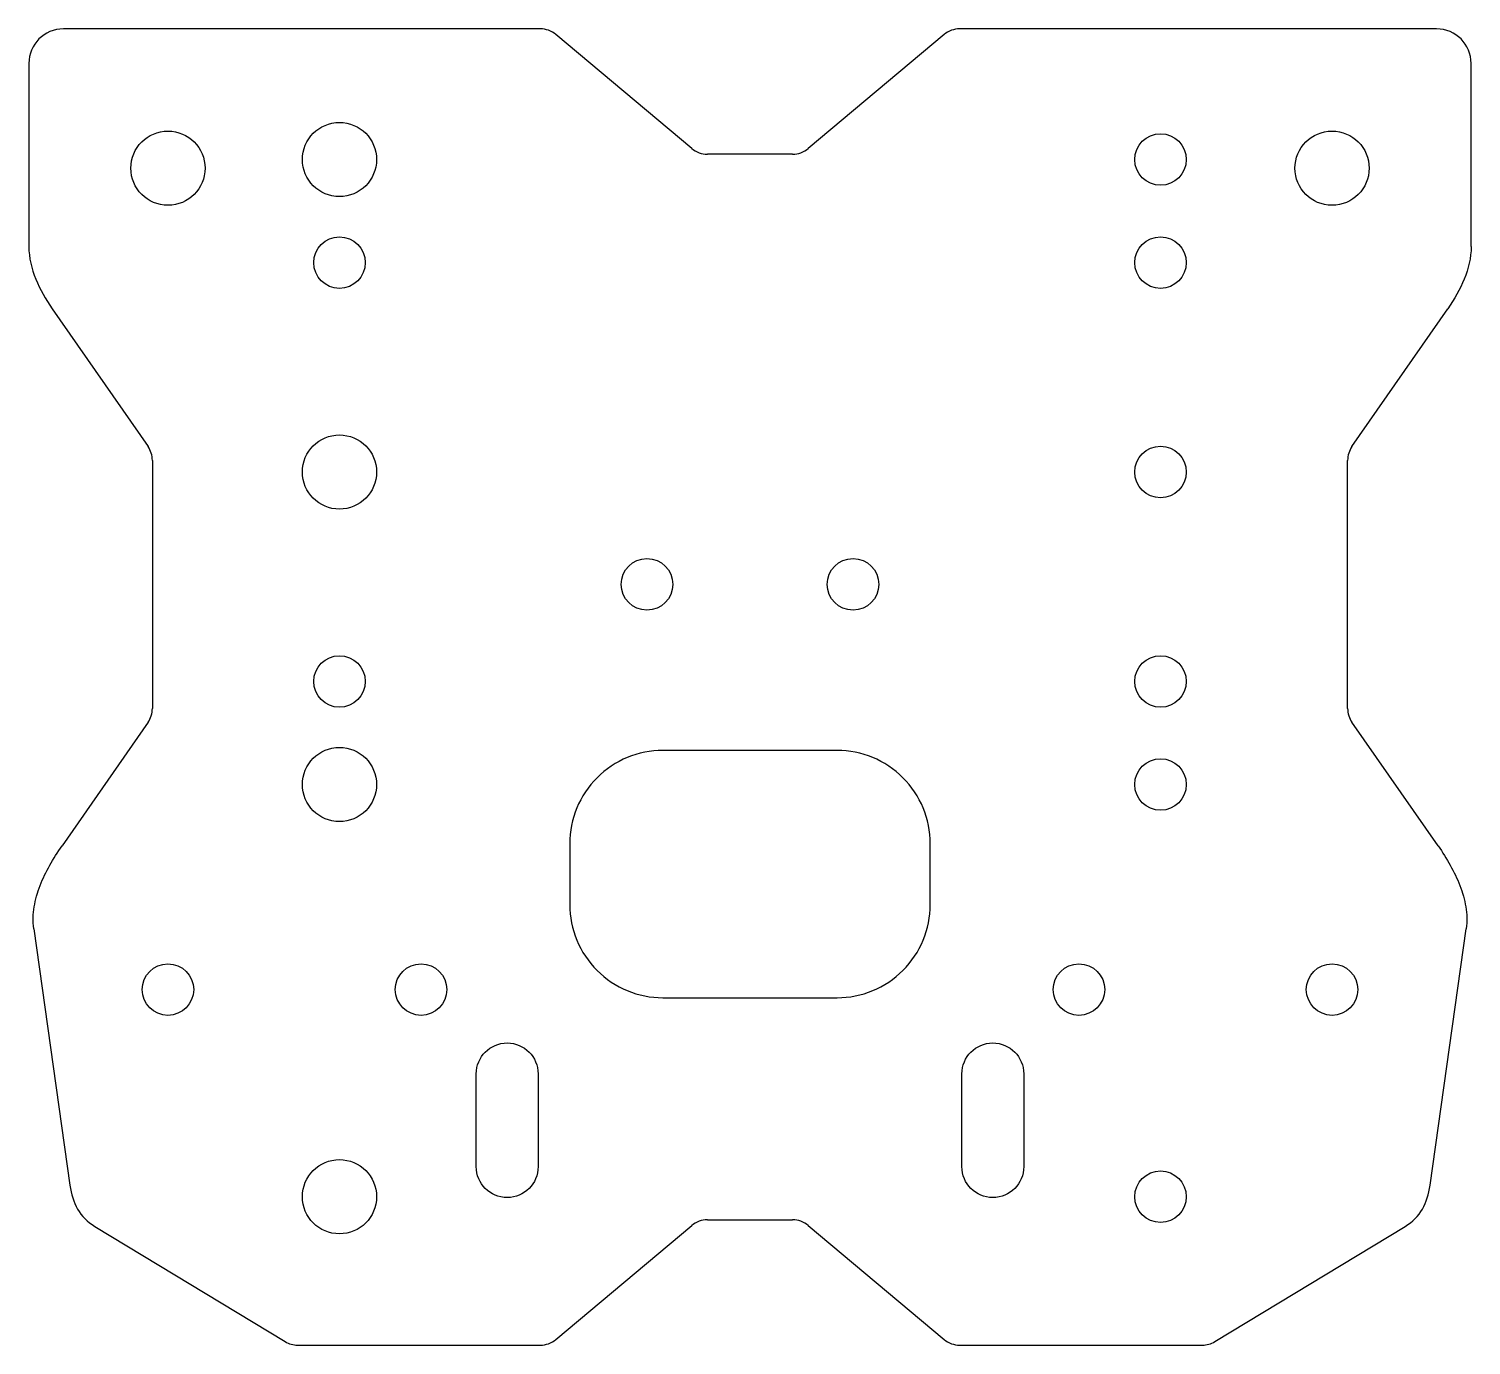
# Model space of a CAD drawing. Extents: x -70 to 70, y -64 to 64.
import ezdxf

# ---------------------------------------------------------------- set-up
doc = ezdxf.new("R2010")
doc.units = 0
doc.layers.get('0').update_dxf_attribs({"linetype": 'CONTINUOUS'})

msp = doc.modelspace()

# ---------------------------------------------------------------- linework, layer by layer
for p, q in [((-20.35, 63.86), (-66.64, 63.86)), ((-20.35, 63.86), (-66.64, 63.86)), ((-5.66, 52.25), (-18.84, 63.31)), ((-5.66, 52.25), (-18.84, 63.31)), ((18.84, 63.31), (5.66, 52.25)), ((18.84, 63.31), (5.66, 52.25)), ((66.64, 63.86), (20.35, 63.86)), ((66.64, 63.86), (20.35, 63.86)), ((-70, 60.5), (-70, 42.75)), ((-70, 60.5), (-70, 42.75)), ((70, 42.75), (70, 60.5)), ((70, 42.75), (70, 60.5)), ((4.14, 51.7), (-4.14, 51.7)), ((4.14, 51.7), (-4.14, 51.7)), ((-67.73, 36.7), (-58.43, 23.33)), ((-67.73, 36.7), (-58.43, 23.33)), ((58.43, 23.34), (67.73, 36.7)), ((58.43, 23.34), (67.73, 36.7)), ((-58.01, 21.99), (-58.01, -2.08)), ((-58.01, 21.99), (-58.01, -2.08)), ((58.01, -2.08), (58.01, 21.99)), ((58.01, -2.08), (58.01, 21.99)), ((-58.43, -3.42), (-66.78, -15.41)), ((-58.43, -3.42), (-66.78, -15.41)), ((66.79, -15.41), (58.43, -3.42)), ((66.79, -15.41), (58.43, -3.42)), ((-69.52, -23.45), (-66.02, -48.35)), ((-69.52, -23.45), (-66.02, -48.35)), ((66.02, -48.35), (69.52, -23.45)), ((66.02, -48.35), (69.52, -23.45)), ((-4.14, -51.7), (4.14, -51.7)), ((-4.14, -51.7), (4.14, -51.7)), ((-63.59, -52.34), (-45.13, -63.52)), ((-63.59, -52.34), (-45.13, -63.52)), ((-18.84, -63.31), (-5.66, -52.25)), ((-18.84, -63.31), (-5.66, -52.25)), ((5.66, -52.25), (18.84, -63.31)), ((5.66, -52.25), (18.84, -63.31)), ((45.13, -63.52), (63.59, -52.34)), ((45.13, -63.52), (63.59, -52.34)), ((-43.91, -63.86), (-20.35, -63.86)), ((-43.91, -63.86), (-20.35, -63.86)), ((20.35, -63.86), (43.91, -63.86)), ((20.35, -63.86), (43.91, -63.86))]:
    msp.add_line(p, q)
for points in [[(8.45, -6.15), (-8.45, -6.15, 0.414214), (-17.5, -15.2), (-17.5, -21.1, 0.414214), (-8.45, -30.15), (8.45, -30.15, 0.414214), (17.5, -21.1), (17.5, -15.2, 0.414214)], [(8.45, -6.15), (-8.45, -6.15, 0.414214), (-17.5, -15.2), (-17.5, -21.1, 0.414214), (-8.45, -30.15), (8.45, -30.15, 0.414214), (17.5, -21.1), (17.5, -15.2, 0.414214)], [(-26.57, -37.54, -1), (-20.57, -37.54), (-20.57, -46.54, -1), (-26.57, -46.54)], [(-26.57, -37.54, -1), (-20.57, -37.54), (-20.57, -46.54, -1), (-26.57, -46.54)], [(20.57, -37.54, -1), (26.57, -37.54), (26.57, -46.54, -1), (20.57, -46.54)], [(20.57, -37.54, -1), (26.57, -37.54), (26.57, -46.54, -1), (20.57, -46.54)]]:
    msp.add_lwpolyline(points, format="xyb", close=True)
for centre, radius in [((-39.85, 51.18), 3.6), ((-39.85, 51.18), 3.6), ((-56.5, 50.34), 3.6), ((-56.5, 50.34), 3.6), ((39.85, 51.18), 2.5), ((39.85, 51.18), 2.5), ((56.5, 50.34), 3.6), ((56.5, 50.34), 3.6), ((-39.85, 41.18), 2.5), ((-39.85, 41.18), 2.5), ((39.85, 41.18), 2.5), ((39.85, 41.18), 2.5), ((-39.85, 20.86), 3.6), ((-39.85, 20.86), 3.6), ((39.85, 20.86), 2.5), ((39.85, 20.86), 2.5), ((-10, 9.96), 2.5), ((-10, 9.96), 2.5), ((10, 9.96), 2.5), ((10, 9.96), 2.5), ((-39.85, 0.54), 2.5), ((-39.85, 0.54), 2.5), ((39.85, 0.54), 2.5), ((39.85, 0.54), 2.5), ((-39.85, -9.46), 3.6), ((-39.85, -9.46), 3.6), ((39.85, -9.46), 2.5), ((39.85, -9.46), 2.5), ((-56.5, -29.36), 2.5), ((-56.5, -29.36), 2.5), ((-31.93, -29.36), 2.5), ((-31.93, -29.36), 2.5), ((31.93, -29.36), 2.5), ((31.93, -29.36), 2.5), ((56.5, -29.36), 2.5), ((56.5, -29.36), 2.5), ((-39.85, -49.46), 3.6), ((-39.85, -49.46), 3.6), ((39.85, -49.46), 2.5), ((39.85, -49.46), 2.5)]:
    msp.add_circle(centre, radius)
for centre, radius, start, end in [((-66.64, 60.5), 3.36, 90, 180), ((-66.64, 60.5), 3.36, 90, 180), ((-20.35, 61.51), 2.35, 50, 90), ((-20.35, 61.51), 2.35, 50, 90), ((20.35, 61.51), 2.35, 90, 130), ((20.35, 61.51), 2.35, 90, 130), ((66.64, 60.5), 3.36, 0, 90), ((66.64, 60.5), 3.36, 0, 90), ((-4.14, 54.05), 2.35, 230, 270), ((-4.14, 54.05), 2.35, 230, 270), ((4.14, 54.05), 2.35, 270, 310), ((4.14, 54.05), 2.35, 270, 310), ((-60.36, 21.99), 2.35, 0, 34.8437), ((-60.36, 21.99), 2.35, 0, 34.8437), ((60.36, 21.99), 2.35, 145.1416, 180), ((60.36, 21.99), 2.35, 145.1416, 180), ((-60.36, -2.08), 2.35, -34.8706, 0), ((-60.36, -2.08), 2.35, -34.8706, 0), ((60.36, -2.08), 2.35, 180, 214.8853), ((60.36, -2.08), 2.35, 180, 214.8853), ((-4.14, -54.05), 2.35, 90, 130), ((-4.14, -54.05), 2.35, 90, 130), ((4.14, -54.05), 2.35, 50, 90), ((4.14, -54.05), 2.35, 50, 90), ((-43.91, -61.51), 2.35, 238.8079, 270), ((-43.91, -61.51), 2.35, 238.8079, 270), ((-20.35, -61.51), 2.35, 270, 310), ((-20.35, -61.51), 2.35, 270, 310), ((20.35, -61.51), 2.35, 230, 270), ((20.35, -61.51), 2.35, 230, 270), ((43.91, -61.51), 2.35, 270, 301.1921), ((43.91, -61.51), 2.35, 270, 301.1921)]:
    msp.add_arc(centre, radius, start, end)
for points, knots in [([(-70, 42.75), (-70, 41.62), (-69.74, 40.58), (-69.33, 39.58), (-68.93, 38.58), (-68.38, 37.62), (-67.73, 36.7)], [0, 0, 0, 0, 0.500029, 0.500029, 0.500029, 1, 1, 1, 1]), ([(-70, 42.75), (-70, 41.62), (-69.74, 40.58), (-69.33, 39.58), (-68.93, 38.58), (-68.38, 37.62), (-67.73, 36.7)], [0, 0, 0, 0, 0.500029, 0.500029, 0.500029, 1, 1, 1, 1]), ([(70, 42.75), (70, 41.62), (69.74, 40.58), (69.33, 39.58), (68.93, 38.58), (68.38, 37.62), (67.73, 36.7)], [0, 0, 0, 0, 0.500029, 0.500029, 0.500029, 1, 1, 1, 1]), ([(70, 42.75), (70, 41.62), (69.74, 40.58), (69.33, 39.58), (68.93, 38.58), (68.38, 37.62), (67.73, 36.7)], [0, 0, 0, 0, 0.500029, 0.500029, 0.500029, 1, 1, 1, 1]), ([(-69.52, -23.45), (-69.62, -22.72), (-69.59, -22.02), (-69.48, -21.34), (-69.37, -20.62), (-69.16, -19.93), (-68.9, -19.25), (-68.39, -17.92), (-67.65, -16.65), (-66.78, -15.41)], [0, 0, 0, 0, 0.243764, 0.243764, 0.243764, 0.500028, 0.500028, 0.500028, 1, 1, 1, 1]), ([(-69.52, -23.45), (-69.62, -22.72), (-69.59, -22.02), (-69.48, -21.34), (-69.37, -20.62), (-69.16, -19.93), (-68.9, -19.25), (-68.39, -17.92), (-67.65, -16.65), (-66.78, -15.41)], [0, 0, 0, 0, 0.243764, 0.243764, 0.243764, 0.500028, 0.500028, 0.500028, 1, 1, 1, 1]), ([(66.79, -15.41), (67.65, -16.65), (68.39, -17.92), (68.9, -19.25), (69.17, -19.93), (69.37, -20.62), (69.48, -21.34), (69.59, -22.02), (69.62, -22.72), (69.52, -23.45)], [0, 0, 0, 0, 0.500028, 0.500028, 0.500028, 0.756308, 0.756308, 0.756308, 1, 1, 1, 1]), ([(66.79, -15.41), (67.65, -16.65), (68.39, -17.92), (68.9, -19.25), (69.17, -19.93), (69.37, -20.62), (69.48, -21.34), (69.59, -22.02), (69.62, -22.72), (69.52, -23.45)], [0, 0, 0, 0, 0.500028, 0.500028, 0.500028, 0.756308, 0.756308, 0.756308, 1, 1, 1, 1])]:
    msp.add_open_spline(points, degree=3, knots=knots)
for points in [[(-66.02, -48.35), (-65.78, -50.06), (-65.06, -51.45), (-63.59, -52.34)], [(-66.02, -48.35), (-65.78, -50.06), (-65.06, -51.45), (-63.59, -52.34)], [(63.59, -52.34), (65.06, -51.45), (65.78, -50.06), (66.02, -48.35)], [(63.59, -52.34), (65.06, -51.45), (65.78, -50.06), (66.02, -48.35)]]:
    msp.add_open_spline(points, degree=3)

doc.saveas('drawing.dxf')
